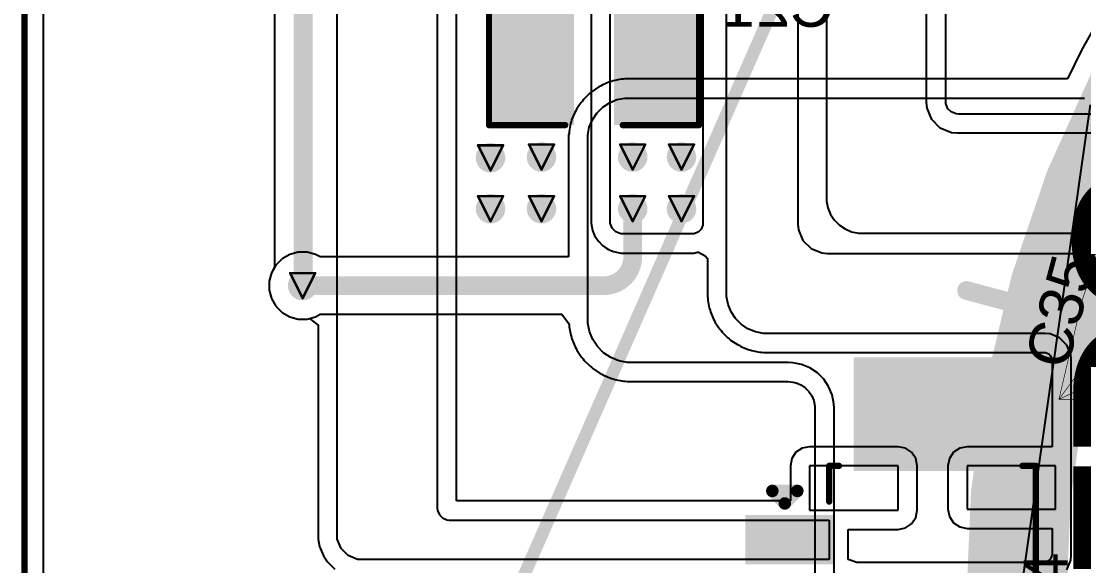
# Model space of a CAD drawing. Header units: inches. Extents: x -18 to 217, y -14 to 159.
# Drawn here: x -6.9 to 14.68, y 20.17 to 31.23 of the extents above; entities that cross this region are included whole.
import ezdxf

# ---------------------------------------------------------------- set-up
doc = ezdxf.new("R2010")
doc.units = ezdxf.units.IN
for name, color, linetype in [('Board Outline', 216, 'Continuous'), ('Bottom Layer', 5, 'Continuous'), ('Bottom Overlay', 54, 'Continuous'), ('Bottom Paste', 16, 'Continuous'), ('Bottom Solder', 6, 'Continuous'), ('Dimension', 6, 'Continuous'), ('Drill Drawing', 1, 'Continuous'), ('Fabrication', 76, 'Continuous'), ('Top Layer', 1, 'Continuous'), ('Top Overlay', 2, 'Continuous'), ('Via Holes', 16, 'Continuous')]:
    doc.layers.add(name, color=color, linetype=linetype)
doc.styles.add('Arial', font='', dxfattribs={"height": 0.2})
doc.styles.add('Arial Black_Bold', font='', dxfattribs={"height": 0.2})
doc.styles.get('Arial').set_extended_font_data('Arial')
doc.styles.get('Arial Black_Bold').set_extended_font_data('Arial Black', bold=True)

# ---------------------------------------------------------------- blocks, each defined once
blk = doc.blocks.new('53261_0371_B_29')
at = {"layer": 'Bottom Layer'}
for points in [[(-4.85, 2.95), (-2.75, 2.95), (-2.75, -0.05), (-4.85, -0.05)], [(2.75, 2.95), (4.85, 2.95), (4.85, -0.05), (2.75, -0.05)], [(-1.65, -0.65), (-0.85, -0.65), (-0.85, -2.25), (-1.65, -2.25)], [(-0.4, -0.65), (0.4, -0.65), (0.4, -2.25), (-0.4, -2.25)], [(0.85, -0.65), (1.65, -0.65), (1.65, -2.25), (0.85, -2.25)]]:
    blk.add_hatch(color=5, dxfattribs=at).paths.add_polyline_path(points)
at = {"layer": 'Bottom Paste'}
for points in [[(-4.85, 2.95), (-2.75, 2.95), (-2.75, -0.05), (-4.85, -0.05)], [(2.75, 2.95), (4.85, 2.95), (4.85, -0.05), (2.75, -0.05)], [(-1.65, -0.65), (-0.85, -0.65), (-0.85, -2.25), (-1.65, -2.25)], [(-0.4, -0.65), (0.4, -0.65), (0.4, -2.25), (-0.4, -2.25)], [(0.85, -0.65), (1.65, -0.65), (1.65, -2.25), (0.85, -2.25)]]:
    blk.add_hatch(color=16, dxfattribs=at).paths.add_polyline_path(points)
at = {"layer": 'Bottom Solder'}
for points in [[(-4.952, 3.052), (-2.648, 3.052), (-2.648, -0.152), (-4.952, -0.152)], [(2.648, 3.052), (4.952, 3.052), (4.952, -0.152), (2.648, -0.152)], [(-1.752, -0.548), (-0.748, -0.548), (-0.748, -2.352), (-1.752, -2.352)], [(-0.502, -0.548), (0.502, -0.548), (0.502, -2.352), (-0.502, -2.352)], [(0.748, -0.548), (1.752, -0.548), (1.752, -2.352), (0.748, -2.352)]]:
    blk.add_hatch(color=6, dxfattribs=at).paths.add_polyline_path(points)
at = {"layer": 'Bottom Layer'}
for p, q in [((-1.869, 3.95), (-2.75, 3.95)), ((-2.75, 3.95), (-2.75, 2.15)), ((-1.869, 2.15), (-1.869, 3.95)), ((2.75, 3.95), (1.934, 3.95)), ((1.934, 3.95), (1.934, 2.15)), ((2.75, 2.15), (2.75, 3.95)), ((-2.75, 2.15), (-1.869, 2.15)), ((1.934, 2.15), (2.75, 2.15)), ((-1.848, 0.75), (-2.75, 0.75)), ((-2.75, 0.75), (-2.75, -1.05)), ((-1.848, -1.05), (-1.848, 0.75)), ((2.75, 0.75), (1.934, 0.75)), ((1.934, 0.75), (1.934, -1.05)), ((2.75, -1.05), (2.75, 0.75)), ((-2.75, -1.05), (-1.848, -1.05)), ((1.934, -1.05), (2.75, -1.05))]:
    blk.add_line(p, q, dxfattribs=at)
at = {"layer": 'Bottom Overlay'}
for points, const_width in [([(-2.75, 3.55), (2.75, 3.55)], 0.127), ([(-2.75, 3.275), (-2.75, 3.55)], 0.127), ([(2.75, 3.275), (2.75, 3.55)], 0.127), ([(-2.75, -0.65), (-2.75, -0.45)], 0.127), ([(2.75, -0.65), (2.75, -0.45)], 0.127), ([(-2.75, -0.65), (-2.025, -0.65)], 0.127), ([(2.75, -0.65), (2.025, -0.65)], 0.127), ([(-1.987, -1.552), (-2.241, -1.298)], 0.254), ([(-2.241, -1.806), (-2.241, -1.298)], 0.254), ([(-2.241, -1.806), (-1.987, -1.552)], 0.254)]:
    blk.add_lwpolyline(points, dxfattribs=dict(at, const_width=const_width))
for points, const_width in [([(-2.782, 3.55, 1), (-2.718, 3.55, 1)], 0.0635), ([(-2.782, 3.55, 1), (-2.718, 3.55, 1)], 0.0635), ([(2.718, 3.55, 1), (2.782, 3.55, 1)], 0.0635), ([(2.718, 3.55, 1), (2.782, 3.55, 1)], 0.0635), ([(-2.782, 3.275, 1), (-2.718, 3.275, 1)], 0.0635), ([(2.718, 3.275, 1), (2.782, 3.275, 1)], 0.0635), ([(-2.782, -0.45, 1), (-2.718, -0.45, 1)], 0.0635), ([(2.718, -0.45, 1), (2.782, -0.45, 1)], 0.0635), ([(-2.782, -0.65, 1), (-2.718, -0.65, 1)], 0.0635), ([(-2.782, -0.65, 1), (-2.718, -0.65, 1)], 0.0635), ([(-2.057, -0.65, 1), (-1.993, -0.65, 1)], 0.0635), ([(1.993, -0.65, 1), (2.057, -0.65, 1)], 0.0635), ([(2.718, -0.65, 1), (2.782, -0.65, 1)], 0.0635), ([(2.718, -0.65, 1), (2.782, -0.65, 1)], 0.0635), ([(-2.304, -1.298, 1), (-2.177, -1.298, 1)], 0.127), ([(-2.304, -1.298, 1), (-2.177, -1.298, 1)], 0.127), ([(-2.05, -1.552, 1), (-1.923, -1.552, 1)], 0.127), ([(-2.05, -1.552, 1), (-1.923, -1.552, 1)], 0.127), ([(-2.304, -1.806, 1), (-2.177, -1.806, 1)], 0.127), ([(-2.304, -1.806, 1), (-2.177, -1.806, 1)], 0.127)]:
    blk.add_lwpolyline(points, format="xyb", close=True, dxfattribs=dict(at, const_width=const_width))
blk = doc.blocks.new('C___1210_B_74')
at = {"layer": 'Bottom Layer'}
for points in [[(-2.032, 1.397), (-0.508, 1.397), (-0.508, -1.397), (-2.032, -1.397)], [(0.508, 1.397), (2.032, 1.397), (2.032, -1.397), (0.508, -1.397)]]:
    blk.add_hatch(color=5, dxfattribs=at).paths.add_polyline_path(points)
at = {"layer": 'Bottom Paste'}
for points in [[(-2.032, 1.397), (-0.508, 1.397), (-0.508, -1.397), (-2.032, -1.397)], [(0.508, 1.397), (2.032, 1.397), (2.032, -1.397), (0.508, -1.397)]]:
    blk.add_hatch(color=16, dxfattribs=at).paths.add_polyline_path(points)
at = {"layer": 'Bottom Solder'}
for points in [[(-2.134, 1.499), (-0.406, 1.499), (-0.406, -1.499), (-2.134, -1.499)], [(0.406, 1.499), (2.134, 1.499), (2.134, -1.499), (0.406, -1.499)]]:
    blk.add_hatch(color=6, dxfattribs=at).paths.add_polyline_path(points)
at = {"layer": 'Bottom Overlay', "const_width": 0.127}
for points in [[(-2.134, -1.499), (-2.134, 1.499)], [(-2.134, 1.499), (-0.584, 1.499)], [(0.584, 1.499), (2.134, 1.499)], [(2.134, -1.499), (2.134, 1.499)], [(-2.134, -1.499), (-0.584, -1.499)], [(0.584, -1.499), (2.134, -1.499)]]:
    blk.add_lwpolyline(points, dxfattribs=at)
at = {"layer": 'Bottom Overlay', "const_width": 0.0635}
for points in [[(-2.165, 1.499, 1), (-2.102, 1.499, 1)], [(-2.165, 1.499, 1), (-2.102, 1.499, 1)], [(-0.616, 1.499, 1), (-0.552, 1.499, 1)], [(0.552, 1.499, 1), (0.616, 1.499, 1)], [(2.102, 1.499, 1), (2.165, 1.499, 1)], [(2.102, 1.499, 1), (2.165, 1.499, 1)], [(-2.165, -1.499, 1), (-2.102, -1.499, 1)], [(-2.165, -1.499, 1), (-2.102, -1.499, 1)], [(-0.616, -1.499, 1), (-0.552, -1.499, 1)], [(0.552, -1.499, 1), (0.616, -1.499, 1)], [(2.102, -1.499, 1), (2.165, -1.499, 1)], [(2.102, -1.499, 1), (2.165, -1.499, 1)]]:
    blk.add_lwpolyline(points, format="xyb", close=True, dxfattribs=at)

msp = doc.modelspace()

# ---------------------------------------------------------------- hatches: boundary and pattern name
at = {"layer": 'Bottom Layer'}
h = msp.add_hatch(color=5, dxfattribs=at)
edge = h.paths.add_edge_path()
edge.add_arc((2.631, 28.458), 0.3, 0, 360)
h = msp.add_hatch(color=5, dxfattribs=at)
edge = h.paths.add_edge_path()
edge.add_arc((3.666, 28.473), 0.3, 0, 360)
h = msp.add_hatch(color=5, dxfattribs=at)
edge = h.paths.add_edge_path()
edge.add_arc((5.519, 28.473), 0.3, 0, 360)
h = msp.add_hatch(color=5, dxfattribs=at)
edge = h.paths.add_edge_path()
edge.add_arc((6.51, 28.473), 0.3, 0, 360)
h = msp.add_hatch(color=5, dxfattribs=at)
edge = h.paths.add_edge_path()
edge.add_arc((2.631, 27.423), 0.3, 0, 360)
h = msp.add_hatch(color=5, dxfattribs=at)
edge = h.paths.add_edge_path()
edge.add_arc((3.666, 27.423), 0.3, 0, 360)
h = msp.add_hatch(color=5, dxfattribs=at)
edge = h.paths.add_edge_path()
edge.add_arc((5.519, 27.423), 0.3, 0, 360)
h = msp.add_hatch(color=5, dxfattribs=at)
edge = h.paths.add_edge_path()
edge.add_arc((6.51, 27.423), 0.3, 0, 360)
h = msp.add_hatch(color=5, dxfattribs=at)
edge = h.paths.add_edge_path()
edge.add_arc((-1.186, 25.861), 0.3, 0, 360)
at = {"layer": 'Top Layer'}
h = msp.add_hatch(color=1, dxfattribs=at)
edge = h.paths.add_edge_path()
edge.add_arc((2.631, 28.458), 0.3, 0, 360)
h = msp.add_hatch(color=1, dxfattribs=at)
edge = h.paths.add_edge_path()
edge.add_arc((3.666, 28.473), 0.3, 0, 360)
h = msp.add_hatch(color=1, dxfattribs=at)
edge = h.paths.add_edge_path()
edge.add_arc((5.519, 28.473), 0.3, 0, 360)
h = msp.add_hatch(color=1, dxfattribs=at)
edge = h.paths.add_edge_path()
edge.add_arc((6.51, 28.473), 0.3, 0, 360)
h = msp.add_hatch(color=1, dxfattribs=at)
edge = h.paths.add_edge_path()
edge.add_arc((2.631, 27.423), 0.3, 0, 360)
h = msp.add_hatch(color=1, dxfattribs=at)
edge = h.paths.add_edge_path()
edge.add_arc((3.666, 27.423), 0.3, 0, 360)
h = msp.add_hatch(color=1, dxfattribs=at)
edge = h.paths.add_edge_path()
edge.add_arc((5.519, 27.423), 0.3, 0, 360)
h = msp.add_hatch(color=1, dxfattribs=at)
edge = h.paths.add_edge_path()
edge.add_arc((6.51, 27.423), 0.3, 0, 360)
h = msp.add_hatch(color=1, dxfattribs=at)
edge = h.paths.add_edge_path()
edge.add_arc((-1.186, 25.861), 0.3, 0, 360)
at = {"layer": 'Via Holes'}
h = msp.add_hatch(color=7, dxfattribs=at)
edge = h.paths.add_edge_path()
edge.add_arc((2.631, 28.458), 0.15, 0, 360)
h = msp.add_hatch(color=7, dxfattribs=at)
edge = h.paths.add_edge_path()
edge.add_arc((3.666, 28.473), 0.15, 0, 360)
h = msp.add_hatch(color=7, dxfattribs=at)
edge = h.paths.add_edge_path()
edge.add_arc((5.519, 28.473), 0.15, 0, 360)
h = msp.add_hatch(color=7, dxfattribs=at)
edge = h.paths.add_edge_path()
edge.add_arc((6.51, 28.473), 0.15, 0, 360)
h = msp.add_hatch(color=7, dxfattribs=at)
edge = h.paths.add_edge_path()
edge.add_arc((2.631, 27.423), 0.15, 0, 360)
h = msp.add_hatch(color=7, dxfattribs=at)
edge = h.paths.add_edge_path()
edge.add_arc((3.666, 27.423), 0.15, 0, 360)
h = msp.add_hatch(color=7, dxfattribs=at)
edge = h.paths.add_edge_path()
edge.add_arc((5.519, 27.423), 0.15, 0, 360)
h = msp.add_hatch(color=7, dxfattribs=at)
edge = h.paths.add_edge_path()
edge.add_arc((6.51, 27.423), 0.15, 0, 360)
h = msp.add_hatch(color=7, dxfattribs=at)
edge = h.paths.add_edge_path()
edge.add_arc((-1.186, 25.861), 0.15, 0, 360)

# ---------------------------------------------------------------- linework, layer by layer
at = {"layer": 'Board Outline', "const_width": 0.127}
msp.add_lwpolyline([(-6.839, -1.45), (-6.839, 82.4)], dxfattribs=at)
msp.add_lwpolyline([(-6.839, -1.45), (-6.839, 82.4)], dxfattribs=at)
msp.add_lwpolyline([(-6.839, -1.45), (-6.839, 82.4)], dxfattribs=at)
msp.add_lwpolyline([(-6.839, -1.45), (-6.839, 82.4)], dxfattribs=at)
at = {"layer": 'Bottom Layer'}
for p, q in [((-6.451, -1.45), (-6.451, 82.4)), ((-1.757, 35.671), (-1.757, 26.233)), ((-0.482, 27.103), (-0.482, 35.251)), ((11.489, 29.586), (11.489, 35.287)), ((11.877, 29.605), (11.877, 35.286)), ((1.55, 34.867), (1.55, 22.2)), ((1.938, 22.2), (1.938, 34.812)), ((9.457, 34.867), (9.457, 30.89)), ((4.673, 33.647), (4.673, 27.181)), ((5.062, 27.181), (5.062, 33.613)), ((8.876, 33.053), (8.876, 29.991)), ((7.424, 25.723), (7.424, 32.472)), ((6.943, 32.232), (6.943, 27.137)), ((9.457, 30.89), (9.457, 27.649)), ((8.876, 29.991), (8.876, 27.112)), ((11.501, 29.463), (11.489, 29.586)), ((11.489, 29.586), (11.489, 29.586)), ((11.882, 29.558), (11.877, 29.605)), ((11.595, 29.236), (11.501, 29.463)), ((11.924, 29.456), (11.882, 29.558)), ((11.989, 29.391), (11.924, 29.456)), ((12.091, 29.349), (11.989, 29.391)), ((11.768, 29.062), (11.595, 29.236)), ((12.138, 29.344), (12.091, 29.349)), ((16.529, 29.344), (12.138, 29.344)), ((11.996, 28.968), (11.768, 29.062)), ((12.118, 28.956), (11.996, 28.968)), ((16.529, 28.956), (12.118, 28.956)), ((9.457, 27.649), (9.457, 27.578)), ((9.457, 27.578), (9.485, 27.439)), ((9.485, 27.439), (9.539, 27.308)), ((9.539, 27.308), (9.617, 27.19)), ((-0.482, 22.825), (-0.482, 27.103)), ((4.673, 27.181), (4.673, 27.128)), ((4.673, 27.128), (4.673, 27.128)), ((4.673, 27.128), (4.673, 27.128)), ((4.673, 27.128), (4.687, 27.056)), ((4.687, 27.056), (4.703, 26.979)), ((5.062, 27.128), (5.062, 27.181)), ((5.062, 27.181), (5.062, 27.181)), ((5.102, 27.029), (5.062, 27.128)), ((5.178, 26.954), (5.102, 27.029)), ((6.909, 27.01), (6.846, 26.947)), ((6.943, 27.092), (6.909, 27.01)), ((6.943, 27.137), (6.943, 27.092)), ((8.876, 27.112), (8.887, 26.995)), ((8.887, 26.995), (8.977, 26.78)), ((9.617, 27.19), (9.718, 27.09)), ((9.718, 27.09), (9.835, 27.012)), ((9.835, 27.012), (9.966, 26.957)), ((4.703, 26.979), (4.703, 26.979)), ((4.703, 26.979), (4.703, 26.979)), ((4.703, 26.979), (4.744, 26.881)), ((4.744, 26.881), (4.744, 26.881)), ((4.744, 26.881), (4.744, 26.881)), ((4.744, 26.881), (4.784, 26.821)), ((4.784, 26.821), (4.828, 26.755)), ((5.277, 26.913), (5.178, 26.954)), ((5.33, 26.913), (5.277, 26.913)), ((6.719, 26.913), (5.33, 26.913)), ((6.764, 26.913), (6.719, 26.913)), ((6.719, 26.913), (6.719, 26.913)), ((6.846, 26.947), (6.764, 26.913)), ((8.977, 26.78), (9.142, 26.614)), ((9.966, 26.957), (10.105, 26.93)), ((10.105, 26.93), (10.176, 26.93)), ((10.176, 26.93), (15.297, 26.93)), ((10.176, 26.93), (10.176, 26.93)), ((4.828, 26.755), (4.828, 26.755)), ((4.828, 26.755), (4.828, 26.755)), ((4.828, 26.755), (4.903, 26.679)), ((4.903, 26.679), (4.903, 26.679)), ((4.903, 26.679), (4.903, 26.679)), ((4.903, 26.679), (4.975, 26.631)), ((4.975, 26.631), (5.029, 26.595)), ((5.029, 26.595), (5.029, 26.595)), ((5.029, 26.595), (5.029, 26.595)), ((5.029, 26.595), (5.128, 26.554)), ((5.128, 26.554), (5.128, 26.554)), ((5.128, 26.554), (5.128, 26.554)), ((5.128, 26.554), (5.192, 26.541)), ((9.142, 26.614), (9.358, 26.525)), ((5.192, 26.541), (5.277, 26.524)), ((5.277, 26.524), (5.277, 26.524)), ((5.277, 26.524), (5.277, 26.524)), ((5.277, 26.524), (5.33, 26.524)), ((5.33, 26.524), (6.719, 26.524)), ((6.719, 26.524), (6.763, 26.524)), ((6.763, 26.524), (6.837, 26.539)), ((6.763, 26.524), (6.763, 26.524)), ((6.763, 26.524), (6.763, 26.524)), ((6.837, 26.539), (6.858, 26.543)), ((6.858, 26.543), (6.989, 26.466)), ((6.989, 26.466), (7.036, 26.412)), ((7.036, 26.412), (7.036, 25.723)), ((9.358, 26.525), (9.475, 26.514)), ((9.475, 26.514), (14.951, 26.514)), ((9.475, 26.514), (9.475, 26.514)), ((-1.82, 26.124), (-1.867, 25.951)), ((-1.757, 26.233), (-1.82, 26.124)), ((-1.867, 25.951), (-1.867, 25.772)), ((-1.867, 25.772), (-1.82, 25.598)), ((7.036, 25.723), (7.036, 25.641)), ((7.424, 25.641), (7.424, 25.723)), ((7.424, 25.723), (7.424, 25.723)), ((-1.82, 25.598), (-1.731, 25.443)), ((7.036, 25.641), (7.043, 25.604)), ((7.043, 25.604), (7.043, 25.565)), ((7.043, 25.565), (7.075, 25.405)), ((7.456, 25.481), (7.424, 25.641)), ((7.519, 25.329), (7.456, 25.481)), ((-1.731, 25.443), (-1.604, 25.316)), ((-1.604, 25.316), (-1.448, 25.227)), ((7.075, 25.405), (7.09, 25.369)), ((7.09, 25.369), (7.097, 25.332)), ((7.097, 25.332), (7.16, 25.181)), ((7.61, 25.193), (7.519, 25.329)), ((-1.448, 25.227), (-1.275, 25.18)), ((-1.275, 25.18), (-1.096, 25.18)), ((-1.096, 25.18), (-1.048, 25.193)), ((-1.048, 25.193), (-0.871, 25.06)), ((-0.871, 25.06), (-0.871, 22.825)), ((7.16, 25.181), (7.181, 25.149)), ((7.181, 25.149), (7.196, 25.114)), ((7.196, 25.114), (7.287, 24.977)), ((7.725, 25.078), (7.61, 25.193)), ((7.861, 24.987), (7.725, 25.078)), ((7.287, 24.977), (7.314, 24.95)), ((7.314, 24.95), (7.335, 24.919)), ((7.335, 24.919), (7.451, 24.803)), ((8.013, 24.924), (7.861, 24.987)), ((8.173, 24.892), (8.013, 24.924)), ((8.255, 24.892), (8.173, 24.892)), ((13.896, 24.892), (8.255, 24.892)), ((13.999, 24.882), (13.896, 24.892)), ((13.896, 24.892), (13.896, 24.892)), ((14.191, 24.802), (13.999, 24.882)), ((7.451, 24.803), (7.482, 24.782)), ((7.482, 24.782), (7.509, 24.755)), ((7.509, 24.755), (7.646, 24.664)), ((7.646, 24.664), (7.681, 24.649)), ((7.681, 24.649), (7.713, 24.628)), ((7.713, 24.628), (7.864, 24.565)), ((14.338, 24.655), (14.191, 24.802)), ((14.418, 24.464), (14.338, 24.655)), ((7.864, 24.565), (7.901, 24.558)), ((7.901, 24.558), (7.937, 24.543)), ((7.937, 24.543), (8.097, 24.511)), ((8.097, 24.511), (8.136, 24.511)), ((8.136, 24.511), (8.173, 24.504)), ((8.173, 24.504), (8.255, 24.504)), ((8.255, 24.504), (13.876, 24.504)), ((13.876, 24.504), (13.904, 24.501)), ((13.904, 24.501), (13.971, 24.473)), ((13.971, 24.473), (14.009, 24.435)), ((14.009, 24.435), (14.037, 24.368)), ((14.428, 24.36), (14.418, 24.464)), ((14.037, 24.368), (14.039, 24.341)), ((14.039, 24.341), (14.039, 22.588)), ((14.428, 20.387), (14.428, 24.36)), ((-0.871, 22.825), (-0.871, 20.814)), ((-0.482, 20.814), (-0.482, 22.825)), ((8.836, 22.475), (8.752, 22.349)), ((8.962, 22.559), (8.836, 22.475)), ((9.111, 22.588), (8.962, 22.559)), ((10.911, 22.588), (9.111, 22.588)), ((11.06, 22.559), (10.911, 22.588)), ((11.186, 22.475), (11.06, 22.559)), ((11.27, 22.349), (11.186, 22.475)), ((12.036, 22.475), (11.952, 22.349)), ((12.162, 22.559), (12.036, 22.475)), ((12.311, 22.588), (12.162, 22.559)), ((14.039, 22.588), (12.311, 22.588)), ((8.752, 22.349), (8.723, 22.2)), ((11.299, 22.2), (11.27, 22.349)), ((11.952, 22.349), (11.923, 22.2)), ((1.55, 22.2), (1.55, 21.343)), ((1.938, 21.488), (1.938, 22.2)), ((8.723, 22.2), (8.723, 21.488)), ((11.299, 21.298), (11.299, 22.2)), ((11.923, 22.2), (11.923, 21.319)), ((8.723, 21.488), (1.938, 21.488)), ((1.55, 21.343), (1.555, 21.296)), ((1.555, 21.296), (1.591, 21.208)), ((1.591, 21.208), (1.658, 21.141)), ((11.27, 21.149), (11.299, 21.298)), ((11.923, 21.319), (11.952, 21.171)), ((11.952, 21.171), (12.036, 21.045)), ((1.658, 21.141), (1.745, 21.105)), ((1.745, 21.105), (1.793, 21.1)), ((1.793, 21.1), (1.793, 21.1)), ((1.793, 21.1), (9.511, 21.1)), ((9.511, 21.1), (9.511, 20.3)), ((10.911, 20.909), (11.06, 20.939)), ((11.06, 20.939), (11.186, 21.023)), ((11.186, 21.023), (11.27, 21.149)), ((12.036, 21.045), (12.162, 20.96)), ((12.162, 20.96), (12.311, 20.931)), ((-0.871, 20.814), (-0.871, 20.712)), ((-0.482, 20.712), (-0.482, 20.814)), ((-0.482, 20.814), (-0.482, 20.814)), ((9.899, 20.3), (9.899, 20.909)), ((9.899, 20.909), (10.911, 20.909)), ((12.311, 20.931), (14.039, 20.931)), ((14.039, 20.931), (14.039, 20.406)), ((-0.871, 20.712), (-0.841, 20.563)), ((-0.841, 20.563), (-0.763, 20.374)), ((-0.404, 20.523), (-0.482, 20.712)), ((-0.259, 20.378), (-0.404, 20.523)), ((-0.763, 20.374), (-0.679, 20.248)), ((-0.07, 20.3), (-0.259, 20.378)), ((0.032, 20.3), (-0.07, 20.3)), ((9.511, 20.3), (0.032, 20.3)), ((10.069, 20.238), (9.899, 20.3)), ((14.008, 20.309), (13.969, 20.27)), ((14.037, 20.378), (14.008, 20.309)), ((14.039, 20.406), (14.037, 20.378)), ((14.418, 20.282), (14.428, 20.387)), ((14.428, 20.387), (14.428, 20.387)), ((-0.679, 20.248), (-0.534, 20.104)), ((13.872, 20.238), (10.069, 20.238)), ((13.9, 20.241), (13.872, 20.238)), ((13.969, 20.27), (13.9, 20.241)), ((14.337, 20.089), (14.418, 20.282))]:
    msp.add_line(p, q, dxfattribs=at)
at = {"layer": 'Bottom Layer', "const_width": 0.381}
for points in [[(-1.175, 25.861), (-1.175, 35.671)], [(-1.186, 25.861), (-1.175, 25.861)]]:
    msp.add_lwpolyline(points, dxfattribs=at)
at = {"layer": 'Bottom Layer', "const_width": 0.191}
for points in [[(-1.281, 25.861, 1), (-1.09, 25.861, 1)], [(-1.27, 25.861, 1), (-1.08, 25.861, 1)], [(-1.27, 25.861, 1), (-1.08, 25.861, 1)]]:
    msp.add_lwpolyline(points, format="xyb", close=True, dxfattribs=at)
at = {"layer": 'Dimension'}
for points, const_width in [([(58.31, 19.467, 1), (13.31, 19.467, 1)], 0.254), ([(12.207, 25.762, 1), (12.398, 25.762, 1)], 0.191)]:
    msp.add_lwpolyline(points, format="xyb", close=True, dxfattribs=dict(at, const_width=const_width))
at = {"layer": 'Dimension', "const_width": 0.381}
msp.add_lwpolyline([(12.303, 25.762), (61.168, 12.669)], dxfattribs=at)
at = {"layer": 'Drill Drawing', "const_width": 0.0508}
for points in [[(2.377, 28.712), (2.885, 28.712)], [(2.377, 28.712), (2.631, 28.204)], [(2.631, 28.204), (2.885, 28.712)], [(3.412, 28.727), (3.92, 28.727)], [(3.412, 28.727), (3.666, 28.219)], [(3.666, 28.219), (3.92, 28.727)], [(5.265, 28.727), (5.773, 28.727)], [(5.265, 28.727), (5.519, 28.219)], [(5.519, 28.219), (5.773, 28.727)], [(6.256, 28.727), (6.764, 28.727)], [(6.256, 28.727), (6.51, 28.219)], [(6.51, 28.219), (6.764, 28.727)], [(2.377, 27.677), (2.885, 27.677)], [(2.377, 27.677), (2.631, 27.169)], [(2.631, 27.169), (2.885, 27.677)], [(3.412, 27.677), (3.92, 27.677)], [(3.412, 27.677), (3.666, 27.169)], [(3.666, 27.169), (3.92, 27.677)], [(5.265, 27.677), (5.773, 27.677)], [(5.265, 27.677), (5.519, 27.169)], [(5.519, 27.169), (5.773, 27.677)], [(6.256, 27.677), (6.764, 27.677)], [(6.256, 27.677), (6.51, 27.169)], [(6.51, 27.169), (6.764, 27.677)], [(-1.44, 26.115), (-0.932, 26.115)], [(-1.44, 26.115), (-1.186, 25.607)], [(-1.186, 25.607), (-0.932, 26.115)]]:
    msp.add_lwpolyline(points, dxfattribs=at)
at = {"layer": 'Drill Drawing', "const_width": 0.0254}
for points in [[(2.364, 28.712, 1), (2.39, 28.712, 1)], [(2.364, 28.712, 1), (2.39, 28.712, 1)], [(2.872, 28.712, 1), (2.898, 28.712, 1)], [(2.872, 28.712, 1), (2.898, 28.712, 1)], [(3.399, 28.727, 1), (3.425, 28.727, 1)], [(3.399, 28.727, 1), (3.425, 28.727, 1)], [(3.907, 28.727, 1), (3.933, 28.727, 1)], [(3.907, 28.727, 1), (3.933, 28.727, 1)], [(5.252, 28.727, 1), (5.277, 28.727, 1)], [(5.252, 28.727, 1), (5.277, 28.727, 1)], [(5.76, 28.727, 1), (5.785, 28.727, 1)], [(5.76, 28.727, 1), (5.785, 28.727, 1)], [(6.244, 28.727, 1), (6.269, 28.727, 1)], [(6.244, 28.727, 1), (6.269, 28.727, 1)], [(6.752, 28.727, 1), (6.777, 28.727, 1)], [(6.752, 28.727, 1), (6.777, 28.727, 1)], [(2.618, 28.204, 1), (2.644, 28.204, 1)], [(2.618, 28.204, 1), (2.644, 28.204, 1)], [(3.653, 28.219, 1), (3.679, 28.219, 1)], [(3.653, 28.219, 1), (3.679, 28.219, 1)], [(5.506, 28.219, 1), (5.531, 28.219, 1)], [(5.506, 28.219, 1), (5.531, 28.219, 1)], [(6.498, 28.219, 1), (6.523, 28.219, 1)], [(6.498, 28.219, 1), (6.523, 28.219, 1)], [(2.364, 27.677, 1), (2.39, 27.677, 1)], [(2.364, 27.677, 1), (2.39, 27.677, 1)], [(2.872, 27.677, 1), (2.898, 27.677, 1)], [(2.872, 27.677, 1), (2.898, 27.677, 1)], [(3.399, 27.677, 1), (3.425, 27.677, 1)], [(3.399, 27.677, 1), (3.425, 27.677, 1)], [(3.907, 27.677, 1), (3.933, 27.677, 1)], [(3.907, 27.677, 1), (3.933, 27.677, 1)], [(5.252, 27.677, 1), (5.277, 27.677, 1)], [(5.252, 27.677, 1), (5.277, 27.677, 1)], [(5.76, 27.677, 1), (5.785, 27.677, 1)], [(5.76, 27.677, 1), (5.785, 27.677, 1)], [(6.244, 27.677, 1), (6.269, 27.677, 1)], [(6.244, 27.677, 1), (6.269, 27.677, 1)], [(6.752, 27.677, 1), (6.777, 27.677, 1)], [(6.752, 27.677, 1), (6.777, 27.677, 1)], [(2.618, 27.169, 1), (2.644, 27.169, 1)], [(2.618, 27.169, 1), (2.644, 27.169, 1)], [(3.653, 27.169, 1), (3.679, 27.169, 1)], [(3.653, 27.169, 1), (3.679, 27.169, 1)], [(5.506, 27.169, 1), (5.531, 27.169, 1)], [(5.506, 27.169, 1), (5.531, 27.169, 1)], [(6.498, 27.169, 1), (6.523, 27.169, 1)], [(6.498, 27.169, 1), (6.523, 27.169, 1)], [(-1.452, 26.115, 1), (-1.427, 26.115, 1)], [(-1.452, 26.115, 1), (-1.427, 26.115, 1)], [(-0.944, 26.115, 1), (-0.919, 26.115, 1)], [(-0.944, 26.115, 1), (-0.919, 26.115, 1)], [(-1.198, 25.607, 1), (-1.173, 25.607, 1)], [(-1.198, 25.607, 1), (-1.173, 25.607, 1)]]:
    msp.add_lwpolyline(points, format="xyb", close=True, dxfattribs=at)
at = {"layer": 'Fabrication', "const_width": 0.0127}
for points in [[(54.511, 31.138, -1.205705), (14.177, 15.55)], [(54.511, 31.138, -1.205705), (14.177, 15.55)], [(14.178, 23.55, -0.093151), (17.106, 31.131)], [(14.178, 23.55, -0.093151), (17.106, 31.131)]]:
    msp.add_lwpolyline(points, format="xyb", dxfattribs=at)
for points in [[(14.575, 24.092), (14.761, 24.34)], [(14.575, 24.092), (14.761, 24.34)], [(14.463, 23.94), (14.494, 23.982)], [(14.463, 23.94), (14.494, 23.982)], [(14.494, 23.982), (14.53, 24.03)], [(14.494, 23.982), (14.53, 24.03)], [(14.53, 24.03), (14.575, 24.092)], [(14.53, 24.03), (14.575, 24.092)], [(14.305, 23.725), (14.324, 23.751)], [(14.305, 23.725), (14.324, 23.751)], [(14.324, 23.751), (14.344, 23.778)], [(14.324, 23.751), (14.344, 23.778)], [(14.344, 23.778), (14.365, 23.807)], [(14.344, 23.778), (14.365, 23.807)], [(14.365, 23.807), (14.387, 23.837)], [(14.365, 23.807), (14.387, 23.837)], [(14.387, 23.837), (14.41, 23.868)], [(14.387, 23.837), (14.41, 23.868)], [(14.41, 23.868), (14.435, 23.903)], [(14.41, 23.868), (14.435, 23.903)], [(14.435, 23.903), (14.463, 23.94)], [(14.435, 23.903), (14.463, 23.94)], [(14.547, 23.724), (14.582, 23.74)], [(14.547, 23.724), (14.582, 23.74)], [(14.582, 23.74), (14.621, 23.758)], [(14.582, 23.74), (14.621, 23.758)], [(14.621, 23.758), (14.663, 23.778)], [(14.621, 23.758), (14.663, 23.778)], [(14.663, 23.778), (14.71, 23.8)], [(14.663, 23.778), (14.71, 23.8)], [(14.178, 23.55), (14.201, 23.561)], [(14.178, 23.55), (14.201, 23.561)], [(14.178, 23.55), (14.181, 23.554)], [(14.178, 23.55), (14.181, 23.554)], [(14.178, 23.55), (22.395, 23.55)], [(14.178, 23.55), (22.395, 23.55)], [(14.181, 23.554), (14.195, 23.574)], [(14.181, 23.554), (14.195, 23.574)], [(14.195, 23.574), (14.209, 23.593)], [(14.195, 23.574), (14.209, 23.593)], [(14.201, 23.561), (14.223, 23.571)], [(14.201, 23.561), (14.223, 23.571)], [(14.209, 23.593), (14.224, 23.614)], [(14.209, 23.593), (14.224, 23.614)], [(14.223, 23.571), (14.244, 23.582)], [(14.223, 23.571), (14.244, 23.582)], [(14.224, 23.614), (14.239, 23.635)], [(14.224, 23.614), (14.239, 23.635)], [(14.239, 23.635), (14.255, 23.656)], [(14.239, 23.635), (14.255, 23.656)], [(14.244, 23.582), (14.268, 23.593)], [(14.244, 23.582), (14.268, 23.593)], [(14.255, 23.656), (14.271, 23.679)], [(14.255, 23.656), (14.271, 23.679)], [(14.268, 23.593), (14.291, 23.604)], [(14.268, 23.593), (14.291, 23.604)], [(14.271, 23.679), (14.288, 23.701)], [(14.271, 23.679), (14.288, 23.701)], [(14.288, 23.701), (14.305, 23.725)], [(14.288, 23.701), (14.305, 23.725)], [(14.291, 23.604), (14.316, 23.616)], [(14.291, 23.604), (14.316, 23.616)], [(14.316, 23.616), (14.342, 23.628)], [(14.316, 23.616), (14.342, 23.628)], [(14.342, 23.628), (14.367, 23.64)], [(14.342, 23.628), (14.367, 23.64)], [(14.367, 23.64), (14.394, 23.652)], [(14.367, 23.64), (14.394, 23.652)], [(14.394, 23.652), (14.422, 23.666)], [(14.394, 23.652), (14.422, 23.666)], [(14.422, 23.666), (14.451, 23.679)], [(14.422, 23.666), (14.451, 23.679)], [(14.451, 23.679), (14.481, 23.693)], [(14.451, 23.679), (14.481, 23.693)], [(14.481, 23.693), (14.513, 23.708)], [(14.481, 23.693), (14.513, 23.708)], [(14.513, 23.708), (14.547, 23.724)], [(14.513, 23.708), (14.547, 23.724)]]:
    msp.add_lwpolyline(points, dxfattribs=at)
at = {"layer": 'Fabrication', "const_width": 0.00635}
for points in [[(14.491, 23.982, 1), (14.497, 23.982, 1)], [(14.491, 23.982, 1), (14.497, 23.982, 1)], [(14.491, 23.982, 1), (14.497, 23.982, 1)], [(14.491, 23.982, 1), (14.497, 23.982, 1)], [(14.527, 24.03, 1), (14.533, 24.03, 1)], [(14.527, 24.03, 1), (14.533, 24.03, 1)], [(14.527, 24.03, 1), (14.533, 24.03, 1)], [(14.527, 24.03, 1), (14.533, 24.03, 1)], [(14.572, 24.092, 1), (14.579, 24.092, 1)], [(14.572, 24.092, 1), (14.579, 24.092, 1)], [(14.572, 24.092, 1), (14.579, 24.092, 1)], [(14.572, 24.092, 1), (14.579, 24.092, 1)], [(14.321, 23.751, 1), (14.327, 23.751, 1)], [(14.321, 23.751, 1), (14.327, 23.751, 1)], [(14.321, 23.751, 1), (14.327, 23.751, 1)], [(14.321, 23.751, 1), (14.327, 23.751, 1)], [(14.34, 23.778, 1), (14.347, 23.778, 1)], [(14.34, 23.778, 1), (14.347, 23.778, 1)], [(14.34, 23.778, 1), (14.347, 23.778, 1)], [(14.34, 23.778, 1), (14.347, 23.778, 1)], [(14.361, 23.807, 1), (14.368, 23.807, 1)], [(14.361, 23.807, 1), (14.368, 23.807, 1)], [(14.361, 23.807, 1), (14.368, 23.807, 1)], [(14.361, 23.807, 1), (14.368, 23.807, 1)], [(14.384, 23.837, 1), (14.39, 23.837, 1)], [(14.384, 23.837, 1), (14.39, 23.837, 1)], [(14.384, 23.837, 1), (14.39, 23.837, 1)], [(14.384, 23.837, 1), (14.39, 23.837, 1)], [(14.407, 23.868, 1), (14.413, 23.868, 1)], [(14.407, 23.868, 1), (14.413, 23.868, 1)], [(14.407, 23.868, 1), (14.413, 23.868, 1)], [(14.407, 23.868, 1), (14.413, 23.868, 1)], [(14.432, 23.903, 1), (14.439, 23.903, 1)], [(14.432, 23.903, 1), (14.439, 23.903, 1)], [(14.432, 23.903, 1), (14.439, 23.903, 1)], [(14.432, 23.903, 1), (14.439, 23.903, 1)], [(14.46, 23.94, 1), (14.466, 23.94, 1)], [(14.46, 23.94, 1), (14.466, 23.94, 1)], [(14.46, 23.94, 1), (14.466, 23.94, 1)], [(14.46, 23.94, 1), (14.466, 23.94, 1)], [(14.579, 23.74, 1), (14.585, 23.74, 1)], [(14.579, 23.74, 1), (14.585, 23.74, 1)], [(14.579, 23.74, 1), (14.585, 23.74, 1)], [(14.579, 23.74, 1), (14.585, 23.74, 1)], [(14.618, 23.758, 1), (14.624, 23.758, 1)], [(14.618, 23.758, 1), (14.624, 23.758, 1)], [(14.618, 23.758, 1), (14.624, 23.758, 1)], [(14.618, 23.758, 1), (14.624, 23.758, 1)], [(14.66, 23.778, 1), (14.666, 23.778, 1)], [(14.66, 23.778, 1), (14.666, 23.778, 1)], [(14.66, 23.778, 1), (14.666, 23.778, 1)], [(14.66, 23.778, 1), (14.666, 23.778, 1)], [(14.174, 23.55, 1), (14.181, 23.55, 1)], [(14.174, 23.55, 1), (14.181, 23.55, 1)], [(14.174, 23.55, 1), (14.181, 23.55, 1)], [(14.174, 23.55, 1), (14.181, 23.55, 1)], [(14.174, 23.55, 1), (14.181, 23.55, 1)], [(14.174, 23.55, 1), (14.181, 23.55, 1)], [(14.174, 23.55, 1), (14.181, 23.55, 1)], [(14.174, 23.55, 1), (14.181, 23.55, 1)], [(14.178, 23.554, 1), (14.184, 23.554, 1)], [(14.178, 23.554, 1), (14.184, 23.554, 1)], [(14.178, 23.554, 1), (14.184, 23.554, 1)], [(14.178, 23.554, 1), (14.184, 23.554, 1)], [(14.192, 23.574, 1), (14.198, 23.574, 1)], [(14.192, 23.574, 1), (14.198, 23.574, 1)], [(14.192, 23.574, 1), (14.198, 23.574, 1)], [(14.192, 23.574, 1), (14.198, 23.574, 1)], [(14.198, 23.561, 1), (14.204, 23.561, 1)], [(14.198, 23.561, 1), (14.204, 23.561, 1)], [(14.198, 23.561, 1), (14.204, 23.561, 1)], [(14.198, 23.561, 1), (14.204, 23.561, 1)], [(14.206, 23.593, 1), (14.212, 23.593, 1)], [(14.206, 23.593, 1), (14.212, 23.593, 1)], [(14.206, 23.593, 1), (14.212, 23.593, 1)], [(14.206, 23.593, 1), (14.212, 23.593, 1)], [(14.219, 23.571, 1), (14.226, 23.571, 1)], [(14.219, 23.571, 1), (14.226, 23.571, 1)], [(14.219, 23.571, 1), (14.226, 23.571, 1)], [(14.219, 23.571, 1), (14.226, 23.571, 1)], [(14.221, 23.614, 1), (14.227, 23.614, 1)], [(14.221, 23.614, 1), (14.227, 23.614, 1)], [(14.221, 23.614, 1), (14.227, 23.614, 1)], [(14.221, 23.614, 1), (14.227, 23.614, 1)], [(14.236, 23.635, 1), (14.243, 23.635, 1)], [(14.236, 23.635, 1), (14.243, 23.635, 1)], [(14.236, 23.635, 1), (14.243, 23.635, 1)], [(14.236, 23.635, 1), (14.243, 23.635, 1)], [(14.241, 23.582, 1), (14.248, 23.582, 1)], [(14.241, 23.582, 1), (14.248, 23.582, 1)], [(14.241, 23.582, 1), (14.248, 23.582, 1)], [(14.241, 23.582, 1), (14.248, 23.582, 1)], [(14.252, 23.656, 1), (14.258, 23.656, 1)], [(14.252, 23.656, 1), (14.258, 23.656, 1)], [(14.252, 23.656, 1), (14.258, 23.656, 1)], [(14.252, 23.656, 1), (14.258, 23.656, 1)], [(14.265, 23.593, 1), (14.271, 23.593, 1)], [(14.265, 23.593, 1), (14.271, 23.593, 1)], [(14.265, 23.593, 1), (14.271, 23.593, 1)], [(14.265, 23.593, 1), (14.271, 23.593, 1)], [(14.268, 23.679, 1), (14.274, 23.679, 1)], [(14.268, 23.679, 1), (14.274, 23.679, 1)], [(14.268, 23.679, 1), (14.274, 23.679, 1)], [(14.268, 23.679, 1), (14.274, 23.679, 1)], [(14.284, 23.701, 1), (14.291, 23.701, 1)], [(14.284, 23.701, 1), (14.291, 23.701, 1)], [(14.284, 23.701, 1), (14.291, 23.701, 1)], [(14.284, 23.701, 1), (14.291, 23.701, 1)], [(14.288, 23.604, 1), (14.294, 23.604, 1)], [(14.288, 23.604, 1), (14.294, 23.604, 1)], [(14.288, 23.604, 1), (14.294, 23.604, 1)], [(14.288, 23.604, 1), (14.294, 23.604, 1)], [(14.302, 23.725, 1), (14.308, 23.725, 1)], [(14.302, 23.725, 1), (14.308, 23.725, 1)], [(14.302, 23.725, 1), (14.308, 23.725, 1)], [(14.302, 23.725, 1), (14.308, 23.725, 1)], [(14.313, 23.616, 1), (14.32, 23.616, 1)], [(14.313, 23.616, 1), (14.32, 23.616, 1)], [(14.313, 23.616, 1), (14.32, 23.616, 1)], [(14.313, 23.616, 1), (14.32, 23.616, 1)], [(14.338, 23.628, 1), (14.345, 23.628, 1)], [(14.338, 23.628, 1), (14.345, 23.628, 1)], [(14.338, 23.628, 1), (14.345, 23.628, 1)], [(14.338, 23.628, 1), (14.345, 23.628, 1)], [(14.364, 23.64, 1), (14.37, 23.64, 1)], [(14.364, 23.64, 1), (14.37, 23.64, 1)], [(14.364, 23.64, 1), (14.37, 23.64, 1)], [(14.364, 23.64, 1), (14.37, 23.64, 1)], [(14.39, 23.652, 1), (14.397, 23.652, 1)], [(14.39, 23.652, 1), (14.397, 23.652, 1)], [(14.39, 23.652, 1), (14.397, 23.652, 1)], [(14.39, 23.652, 1), (14.397, 23.652, 1)], [(14.419, 23.666, 1), (14.425, 23.666, 1)], [(14.419, 23.666, 1), (14.425, 23.666, 1)], [(14.419, 23.666, 1), (14.425, 23.666, 1)], [(14.419, 23.666, 1), (14.425, 23.666, 1)], [(14.448, 23.679, 1), (14.454, 23.679, 1)], [(14.448, 23.679, 1), (14.454, 23.679, 1)], [(14.448, 23.679, 1), (14.454, 23.679, 1)], [(14.448, 23.679, 1), (14.454, 23.679, 1)], [(14.478, 23.693, 1), (14.484, 23.693, 1)], [(14.478, 23.693, 1), (14.484, 23.693, 1)], [(14.478, 23.693, 1), (14.484, 23.693, 1)], [(14.478, 23.693, 1), (14.484, 23.693, 1)], [(14.51, 23.708, 1), (14.516, 23.708, 1)], [(14.51, 23.708, 1), (14.516, 23.708, 1)], [(14.51, 23.708, 1), (14.516, 23.708, 1)], [(14.51, 23.708, 1), (14.516, 23.708, 1)], [(14.543, 23.724, 1), (14.55, 23.724, 1)], [(14.543, 23.724, 1), (14.55, 23.724, 1)], [(14.543, 23.724, 1), (14.55, 23.724, 1)], [(14.543, 23.724, 1), (14.55, 23.724, 1)]]:
    msp.add_lwpolyline(points, format="xyb", close=True, dxfattribs=at)
at = {"layer": 'Top Layer'}
for p, q in [((-6.451, -1.45), (-6.451, 82.4)), ((15.351, 31.918), (14.641, 30.66)), ((14.641, 30.66), (14.349, 30.06)), ((5.088, 30.005), (5.051, 29.998)), ((5.124, 30.02), (5.088, 30.005)), ((5.285, 30.052), (5.124, 30.02)), ((5.324, 30.052), (5.285, 30.052)), ((5.361, 30.06), (5.324, 30.052)), ((5.444, 30.06), (5.361, 30.06)), ((9.718, 30.06), (5.444, 30.06)), ((5.444, 30.06), (5.444, 30.06)), ((14.349, 30.06), (9.718, 30.06)), ((4.694, 29.807), (4.667, 29.78)), ((4.831, 29.899), (4.694, 29.807)), ((4.866, 29.913), (4.831, 29.899)), ((4.898, 29.935), (4.866, 29.913)), ((5.051, 29.998), (4.898, 29.935)), ((4.47, 29.583), (4.378, 29.446)), ((4.497, 29.61), (4.47, 29.583)), ((4.518, 29.642), (4.497, 29.61)), ((4.635, 29.759), (4.518, 29.642)), ((4.667, 29.78), (4.635, 29.759)), ((4.909, 29.484), (5.047, 29.576)), ((5.047, 29.576), (5.199, 29.639)), ((5.199, 29.639), (5.361, 29.671)), ((5.361, 29.671), (5.444, 29.671)), ((5.444, 29.671), (5.444, 29.671)), ((5.444, 29.671), (9.718, 29.671)), ((9.718, 29.671), (14.695, 29.671)), ((4.342, 29.379), (4.279, 29.226)), ((4.363, 29.411), (4.342, 29.379)), ((4.378, 29.446), (4.363, 29.411)), ((4.701, 29.23), (4.793, 29.367)), ((4.793, 29.367), (4.909, 29.484)), ((14.812, 29.537), (13.314, 19.044)), ((4.257, 29.153), (4.225, 28.991)), ((4.271, 29.189), (4.257, 29.153)), ((4.279, 29.226), (4.271, 29.189)), ((4.638, 29.077), (4.701, 29.23)), ((4.225, 28.953), (4.217, 28.916)), ((4.225, 28.991), (4.225, 28.953)), ((4.606, 28.916), (4.638, 29.077)), ((4.217, 28.916), (4.217, 26.444)), ((4.606, 25.187), (4.606, 28.916)), ((-1.604, 26.406), (-1.731, 26.279)), ((-1.448, 26.496), (-1.604, 26.406)), ((-1.275, 26.542), (-1.448, 26.496)), ((-1.096, 26.542), (-1.275, 26.542)), ((-0.923, 26.496), (-1.096, 26.542)), ((-0.833, 26.444), (-0.923, 26.496)), ((4.217, 26.444), (-0.833, 26.444)), ((-1.82, 26.124), (-1.867, 25.951)), ((-1.731, 26.279), (-1.82, 26.124)), ((-1.867, 25.951), (-1.867, 25.772)), ((-1.867, 25.772), (-1.82, 25.598)), ((-1.82, 25.598), (-1.731, 25.443)), ((-1.731, 25.443), (-1.604, 25.316)), ((-1.604, 25.316), (-1.448, 25.227)), ((-0.923, 25.227), (-0.833, 25.279)), ((-0.833, 25.279), (4.077, 25.279)), ((4.077, 25.279), (4.217, 25.101)), ((-1.448, 25.227), (-1.275, 25.18)), ((-1.275, 25.18), (-1.096, 25.18)), ((-1.096, 25.18), (-0.923, 25.227)), ((4.217, 25.101), (4.217, 25.1)), ((4.217, 25.1), (4.225, 25.062)), ((4.225, 25.062), (4.225, 25.024)), ((4.606, 25.1), (4.606, 25.187)), ((4.64, 24.929), (4.606, 25.1)), ((4.225, 25.024), (4.259, 24.853)), ((4.259, 24.853), (4.273, 24.817)), ((4.707, 24.767), (4.64, 24.929)), ((4.273, 24.817), (4.281, 24.78)), ((4.281, 24.78), (4.348, 24.618)), ((4.348, 24.618), (4.369, 24.587)), ((4.804, 24.622), (4.707, 24.767)), ((4.927, 24.498), (4.804, 24.622)), ((4.369, 24.587), (4.384, 24.551)), ((4.384, 24.551), (4.481, 24.406)), ((4.481, 24.406), (4.508, 24.379)), ((5.073, 24.401), (4.927, 24.498)), ((5.234, 24.334), (5.073, 24.401)), ((4.508, 24.379), (4.529, 24.347)), ((4.529, 24.347), (4.653, 24.223)), ((4.653, 24.223), (4.684, 24.202)), ((4.684, 24.202), (4.711, 24.175)), ((4.711, 24.175), (4.857, 24.078)), ((5.406, 24.3), (5.234, 24.334)), ((5.493, 24.3), (5.406, 24.3)), ((8.681, 24.3), (5.493, 24.3)), ((8.772, 24.296), (8.681, 24.3)), ((8.681, 24.3), (8.681, 24.3)), ((8.681, 24.3), (8.681, 24.3)), ((8.681, 24.3), (8.681, 24.3)), ((8.845, 24.281), (8.772, 24.296)), ((8.951, 24.26), (8.845, 24.281)), ((9.119, 24.19), (8.951, 24.26)), ((9.27, 24.089), (9.119, 24.19)), ((4.857, 24.078), (4.892, 24.063)), ((4.892, 24.063), (4.924, 24.042)), ((4.924, 24.042), (5.085, 23.975)), ((5.085, 23.975), (5.123, 23.968)), ((5.123, 23.968), (5.158, 23.953)), ((9.399, 23.961), (9.27, 24.089)), ((9.5, 23.809), (9.399, 23.961)), ((5.158, 23.953), (5.33, 23.919)), ((5.33, 23.919), (5.368, 23.919)), ((5.368, 23.919), (5.406, 23.912)), ((5.406, 23.912), (5.493, 23.912)), ((5.493, 23.912), (8.672, 23.912)), ((8.672, 23.912), (8.725, 23.909)), ((8.725, 23.909), (8.769, 23.9)), ((8.769, 23.9), (8.769, 23.9)), ((8.769, 23.9), (8.769, 23.9)), ((8.769, 23.9), (8.837, 23.887)), ((8.837, 23.887), (8.935, 23.846)), ((8.935, 23.846), (9.022, 23.788)), ((9.022, 23.788), (9.097, 23.713)), ((9.569, 23.641), (9.5, 23.809)), ((9.097, 23.713), (9.156, 23.625)), ((9.156, 23.625), (9.196, 23.528)), ((9.196, 23.528), (9.218, 23.415)), ((9.605, 23.463), (9.569, 23.641)), ((9.218, 23.415), (9.221, 23.362)), ((9.221, 23.362), (9.221, 17.512)), ((9.609, 23.372), (9.605, 23.463)), ((9.609, 17.512), (9.609, 23.372))]:
    msp.add_line(p, q, dxfattribs=at)
for points, const_width in [([(14.245, 13.135, -0.267603), (19.452, 34.998)], 2.032), ([(5.519, 26.445, -0.414214), (4.934, 25.861)], 0.381)]:
    msp.add_lwpolyline(points, format="xyb", dxfattribs=dict(at, const_width=const_width))
for points, const_width in [([(5.519, 26.445), (5.519, 27.423)], 0.381), ([(-1.186, 25.861), (4.934, 25.861)], 0.381), ([(14.044, 24.635), (15.708, 24.189)], 0.508)]:
    msp.add_lwpolyline(points, dxfattribs=dict(at, const_width=const_width))
for points, const_width in [([(5.423, 27.423, 1), (5.614, 27.423, 1)], 0.191), ([(5.423, 26.445, 1), (5.614, 26.445, 1)], 0.191), ([(5.423, 26.445, 1), (5.614, 26.445, 1)], 0.191), ([(-1.281, 25.861, 1), (-1.09, 25.861, 1)], 0.191), ([(4.839, 25.861, 1), (5.03, 25.861, 1)], 0.191), ([(4.839, 25.861, 1), (5.03, 25.861, 1)], 0.191), ([(13.917, 24.635, 1), (14.171, 24.635, 1)], 0.254)]:
    msp.add_lwpolyline(points, format="xyb", close=True, dxfattribs=dict(at, const_width=const_width))
at = {"layer": 'Top Overlay', "const_width": 0.254}
msp.add_lwpolyline([(-4.564, 2.042), (12.391, 40.652)], dxfattribs=at)

# ---------------------------------------------------------------- block references
msp.add_blockref('C___1210_B_74', (4.733, 30.621))
at = {"rotation": 270}
msp.add_blockref('53261_0371_B_29', (10.161, 19.45), dxfattribs=at)

# ---------------------------------------------------------------- texts
at = {"layer": 'Bottom Overlay', "style": 'Arial', "text_generation_flag": 2}
msp.add_text('C21', height=0.889, dxfattribs=at).set_placement((9.616, 31.119))
at = {"layer": 'Bottom Overlay', "style": 'Arial Black_Bold', "text_generation_flag": 2}
msp.add_text('BLDC', height=2.54, rotation=270, dxfattribs=at).set_placement((14.469, 16.902))
at = {"layer": 'Top Overlay', "style": 'Arial'}
for s, rotation, p in [('C35', 75, (14.335, 24.123)), ('C34', 90, (14.352, 18.158))]:
    msp.add_text(s, height=0.889, rotation=rotation, dxfattribs=at).set_placement(p)

doc.saveas('drawing.dxf')
